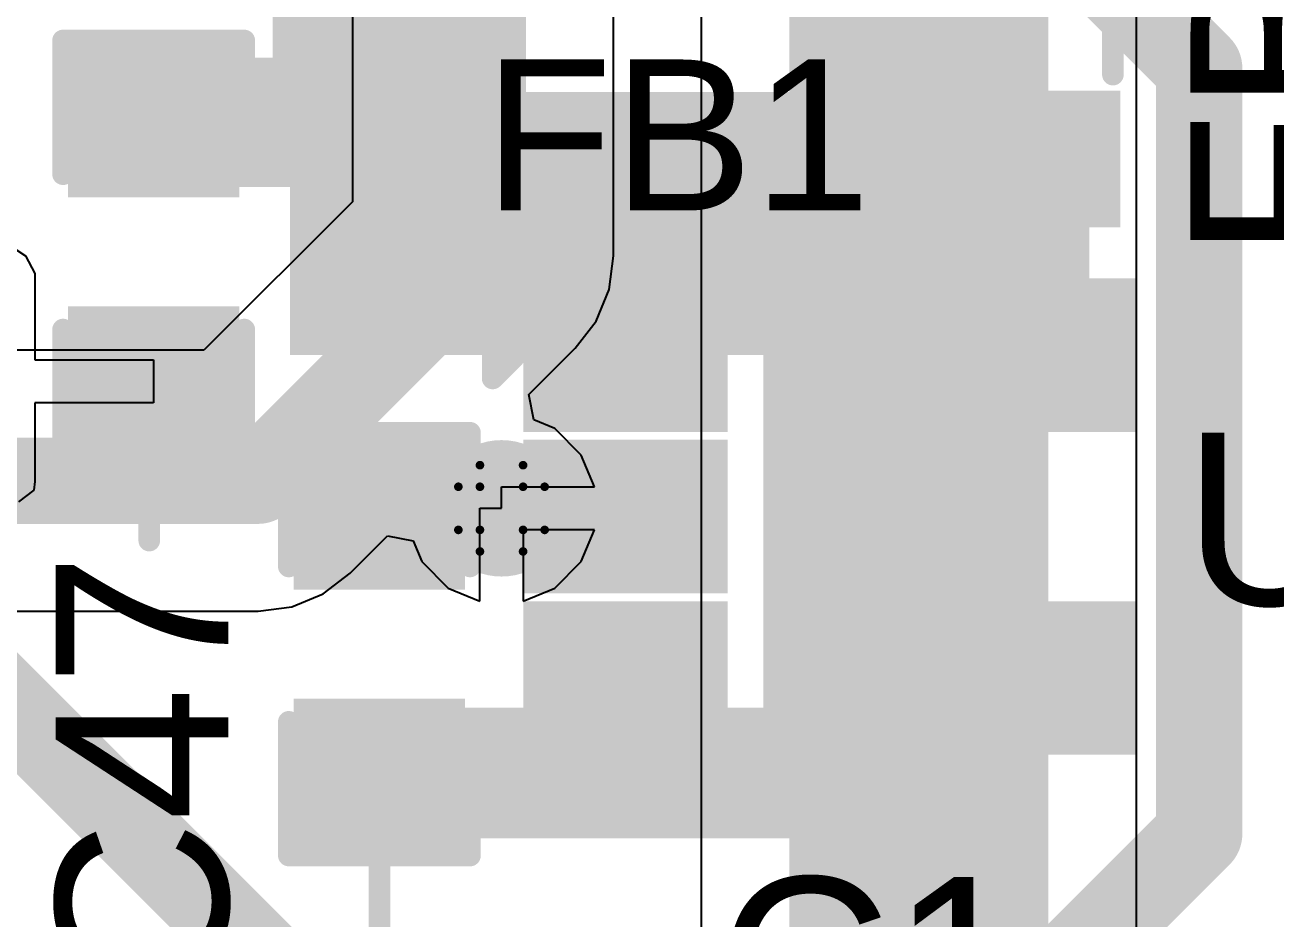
# Model space of a CAD drawing. Header units: millimetres. Extents: x -2.4 to 8.6, y -1 to 5.2.
# Drawn here: x -0.1971 to 0.0928, y 0.4753 to 0.6825 of the extents above; entities that cross this region are included whole.
import ezdxf

# ---------------------------------------------------------------- set-up
doc = ezdxf.new("R2010")
doc.units = ezdxf.units.MM
doc.header["$MEASUREMENT"] = 0
for name, color, linetype in [('BottomLayer', 5, 'Continuous'), ('BottomSolder', 6, 'Continuous'), ('DrillDrawing', 1, 'Continuous'), ('Mechanical2', 216, 'Continuous'), ('TopLayer', 1, 'Continuous'), ('TopOverlay', 2, 'Continuous'), ('TopPaste', 8, 'Continuous'), ('TopSolder', 216, 'Continuous'), ('ViaHoleLayer', 16, 'Continuous')]:
    doc.layers.add(name, color=color, linetype=linetype)
doc.styles.add('Arial', font='', dxfattribs={"height": 0.2})
doc.styles.get('Arial').set_extended_font_data('Arial')

# ---------------------------------------------------------------- blocks, each defined once
blk = doc.blocks.new('C___0603_3')
at = {"layer": 'TopLayer'}
for points in [[(-0.015, 0.0175), (-0.015, -0.0175), (-0.045, -0.0175), (-0.045, 0.0175)], [(0.045, 0.0175), (0.045, -0.0175), (0.015, -0.0175), (0.015, 0.0175)]]:
    blk.add_hatch(color=1, dxfattribs=at).paths.add_polyline_path(points)
at = {"layer": 'TopPaste'}
for points in [[(-0.015, 0.0175), (-0.015, -0.0175), (-0.045, -0.0175), (-0.045, 0.0175)], [(0.045, 0.0175), (0.045, -0.0175), (0.015, -0.0175), (0.015, 0.0175)]]:
    blk.add_hatch(color=8, dxfattribs=at).paths.add_polyline_path(points)
at = {"layer": 'TopSolder'}
for points in [[(-0.01264, 0.01986), (-0.01264, -0.01986), (-0.04736, -0.01986), (-0.04736, 0.01986)], [(0.04736, 0.01986), (0.04736, -0.01986), (0.01264, -0.01986), (0.01264, 0.01986)]]:
    blk.add_hatch(color=216, dxfattribs=at).paths.add_polyline_path(points)
at = {"layer": 'TopOverlay', "const_width": 0.005}
for points in [[(-0.049, -0.021), (-0.049, 0.021)], [(-0.018, 0.021), (-0.049, 0.021)], [(0.049, 0.021), (0.018, 0.021)], [(0.049, -0.021), (0.049, 0.021)], [(-0.018, -0.021), (-0.049, -0.021)], [(0.049, -0.021), (0.018, -0.021)]]:
    blk.add_lwpolyline(points, dxfattribs=at)
at = {"layer": 'TopOverlay', "const_width": 0.0025}
for points in [[(-0.05025, 0.021, 1), (-0.04775, 0.021, 1)], [(-0.05025, 0.021, 1), (-0.04775, 0.021, 1)], [(-0.01925, 0.021, 1), (-0.01675, 0.021, 1)], [(0.01675, 0.021, 1), (0.01925, 0.021, 1)], [(0.04775, 0.021, 1), (0.05025, 0.021, 1)], [(0.04775, 0.021, 1), (0.05025, 0.021, 1)], [(-0.05025, -0.021, 1), (-0.04775, -0.021, 1)], [(-0.05025, -0.021, 1), (-0.04775, -0.021, 1)], [(-0.01925, -0.021, 1), (-0.01675, -0.021, 1)], [(0.01675, -0.021, 1), (0.01925, -0.021, 1)], [(0.04775, -0.021, 1), (0.05025, -0.021, 1)], [(0.04775, -0.021, 1), (0.05025, -0.021, 1)]]:
    blk.add_lwpolyline(points, format="xyb", close=True, dxfattribs=at)
blk = doc.blocks.new('IND_0603__1608_M_______7')
at = {"layer": 'TopLayer'}
for points in [[(-0.03937, 0.01575), (-0.01575, 0.01575), (-0.01575, -0.01575), (-0.03937, -0.01575)], [(0.01575, 0.01575), (0.03937, 0.01575), (0.03937, -0.01575), (0.01575, -0.01575)]]:
    blk.add_hatch(color=1, dxfattribs=at).paths.add_polyline_path(points)
at = {"layer": 'TopPaste'}
for points in [[(-0.03937, 0.01575), (-0.01575, 0.01575), (-0.01575, -0.01575), (-0.03937, -0.01575)], [(0.01575, 0.01575), (0.03937, 0.01575), (0.03937, -0.01575), (0.01575, -0.01575)]]:
    blk.add_hatch(color=8, dxfattribs=at).paths.add_polyline_path(points)
at = {"layer": 'TopSolder'}
for points in [[(-0.04337, 0.01975), (-0.01175, 0.01975), (-0.01175, -0.01975), (-0.04337, -0.01975)], [(0.01175, 0.01975), (0.04337, 0.01975), (0.04337, -0.01975), (0.01175, -0.01975)]]:
    blk.add_hatch(color=216, dxfattribs=at).paths.add_polyline_path(points)
at = {"layer": 'TopOverlay', "const_width": 0.005}
for points in [[(0.009, 0.018), (-0.008, 0.018)], [(0.009, -0.018), (-0.008, -0.018)]]:
    blk.add_lwpolyline(points, dxfattribs=at)
at = {"layer": 'TopOverlay', "const_width": 0.0025}
for points in [[(-0.00925, 0.018, 1), (-0.00675, 0.018, 1)], [(0.00775, 0.018, 1), (0.01025, 0.018, 1)], [(-0.00925, -0.018, 1), (-0.00675, -0.018, 1)], [(0.00775, -0.018, 1), (0.01025, -0.018, 1)]]:
    blk.add_lwpolyline(points, format="xyb", close=True, dxfattribs=at)
blk = doc.blocks.new('SOT_25_5_11')
at = {"layer": 'TopLayer'}
for points in [[(-0.06693, 0.05118), (-0.02756, 0.05118), (-0.02756, 0.02362), (-0.06693, 0.02362)], [(0.02756, 0.05118), (0.06693, 0.05118), (0.06693, 0.02362), (0.02756, 0.02362)], [(-0.06693, 0.01378), (-0.02756, 0.01378), (-0.02756, -0.01378), (-0.06693, -0.01378)], [(-0.06693, -0.02362), (-0.02756, -0.02362), (-0.02756, -0.05118), (-0.06693, -0.05118)], [(0.02756, -0.02362), (0.06693, -0.02362), (0.06693, -0.05118), (0.02756, -0.05118)]]:
    blk.add_hatch(color=1, dxfattribs=at).paths.add_polyline_path(points)
at = {"layer": 'TopPaste'}
for points in [[(-0.06693, 0.05118), (-0.02756, 0.05118), (-0.02756, 0.02362), (-0.06693, 0.02362)], [(0.02756, 0.05118), (0.06693, 0.05118), (0.06693, 0.02362), (0.02756, 0.02362)], [(-0.06693, 0.01378), (-0.02756, 0.01378), (-0.02756, -0.01378), (-0.06693, -0.01378)], [(-0.06693, -0.02362), (-0.02756, -0.02362), (-0.02756, -0.05118), (-0.06693, -0.05118)], [(0.02756, -0.02362), (0.06693, -0.02362), (0.06693, -0.05118), (0.02756, -0.05118)]]:
    blk.add_hatch(color=8, dxfattribs=at).paths.add_polyline_path(points)
at = {"layer": 'TopSolder'}
for points in [[(-0.07093, 0.05518), (-0.02356, 0.05518), (-0.02356, 0.01962), (-0.07093, 0.01962)], [(0.02356, 0.05518), (0.07093, 0.05518), (0.07093, 0.01962), (0.02356, 0.01962)], [(-0.07093, 0.01778), (-0.02356, 0.01778), (-0.02356, -0.01778), (-0.07093, -0.01778)], [(-0.07093, -0.01962), (-0.02356, -0.01962), (-0.02356, -0.05518), (-0.07093, -0.05518)], [(0.02356, -0.01962), (0.07093, -0.01962), (0.07093, -0.05518), (0.02356, -0.05518)]]:
    blk.add_hatch(color=216, dxfattribs=at).paths.add_polyline_path(points)
at = {"layer": 'TopOverlay', "const_width": 0.005}
for points in [[(-0.03, 0.056), (-0.03, 0.061)], [(-0.03, 0.061), (0.03, 0.061)], [(0.03, 0.056), (0.03, 0.061)], [(-0.078, 0.032), (-0.078, 0.042)], [(-0.078, 0.042), (-0.073, 0.037)], [(-0.078, 0.032), (-0.073, 0.037)], [(-0.03, -0.061), (-0.03, -0.056)], [(0.03, -0.061), (0.03, -0.056)], [(-0.03, -0.061), (0.03, -0.061)]]:
    blk.add_lwpolyline(points, dxfattribs=at)
at = {"layer": 'TopOverlay', "const_width": 0.0025}
for points in [[(-0.03125, 0.061, 1), (-0.02875, 0.061, 1)], [(-0.03125, 0.061, 1), (-0.02875, 0.061, 1)], [(0.02875, 0.061, 1), (0.03125, 0.061, 1)], [(0.02875, 0.061, 1), (0.03125, 0.061, 1)], [(-0.03125, 0.056, 1), (-0.02875, 0.056, 1)], [(0.02875, 0.056, 1), (0.03125, 0.056, 1)], [(-0.07925, 0.042, 1), (-0.07675, 0.042, 1)], [(-0.07925, 0.042, 1), (-0.07675, 0.042, 1)], [(-0.07425, 0.037, 1), (-0.07175, 0.037, 1)], [(-0.07425, 0.037, 1), (-0.07175, 0.037, 1)], [(-0.07925, 0.032, 1), (-0.07675, 0.032, 1)], [(-0.07925, 0.032, 1), (-0.07675, 0.032, 1)], [(-0.03125, -0.056, 1), (-0.02875, -0.056, 1)], [(0.02875, -0.056, 1), (0.03125, -0.056, 1)], [(-0.03125, -0.061, 1), (-0.02875, -0.061, 1)], [(-0.03125, -0.061, 1), (-0.02875, -0.061, 1)], [(0.02875, -0.061, 1), (0.03125, -0.061, 1)], [(0.02875, -0.061, 1), (0.03125, -0.061, 1)]]:
    blk.add_lwpolyline(points, format="xyb", close=True, dxfattribs=at)
blk = doc.blocks.new('IND_0603__1608_M_______30')
at = {"layer": 'TopLayer'}
for points in [[(-0.03937, 0.01575), (-0.01575, 0.01575), (-0.01575, -0.01575), (-0.03937, -0.01575)], [(0.01575, 0.01575), (0.03937, 0.01575), (0.03937, -0.01575), (0.01575, -0.01575)]]:
    blk.add_hatch(color=1, dxfattribs=at).paths.add_polyline_path(points)
at = {"layer": 'TopPaste'}
for points in [[(-0.03937, 0.01575), (-0.01575, 0.01575), (-0.01575, -0.01575), (-0.03937, -0.01575)], [(0.01575, 0.01575), (0.03937, 0.01575), (0.03937, -0.01575), (0.01575, -0.01575)]]:
    blk.add_hatch(color=8, dxfattribs=at).paths.add_polyline_path(points)
at = {"layer": 'TopSolder'}
for points in [[(-0.04337, 0.01975), (-0.01175, 0.01975), (-0.01175, -0.01975), (-0.04337, -0.01975)], [(0.01175, 0.01975), (0.04337, 0.01975), (0.04337, -0.01975), (0.01175, -0.01975)]]:
    blk.add_hatch(color=216, dxfattribs=at).paths.add_polyline_path(points)
at = {"layer": 'TopOverlay', "const_width": 0.005}
for points in [[(-0.008, 0.018), (0.009, 0.018)], [(-0.008, -0.018), (0.009, -0.018)]]:
    blk.add_lwpolyline(points, dxfattribs=at)
at = {"layer": 'TopOverlay', "const_width": 0.0025}
for points in [[(-0.00925, 0.018, 1), (-0.00675, 0.018, 1)], [(0.00775, 0.018, 1), (0.01025, 0.018, 1)], [(-0.00925, -0.018, 1), (-0.00675, -0.018, 1)], [(0.00775, -0.018, 1), (0.01025, -0.018, 1)]]:
    blk.add_lwpolyline(points, format="xyb", close=True, dxfattribs=at)
blk = doc.blocks.new('C___0603_76')
at = {"layer": 'TopLayer'}
for points in [[(-0.015, 0.0175), (-0.015, -0.0175), (-0.045, -0.0175), (-0.045, 0.0175)], [(0.045, 0.0175), (0.045, -0.0175), (0.015, -0.0175), (0.015, 0.0175)]]:
    blk.add_hatch(color=1, dxfattribs=at).paths.add_polyline_path(points)
at = {"layer": 'TopPaste'}
for points in [[(-0.015, 0.0175), (-0.015, -0.0175), (-0.045, -0.0175), (-0.045, 0.0175)], [(0.045, 0.0175), (0.045, -0.0175), (0.015, -0.0175), (0.015, 0.0175)]]:
    blk.add_hatch(color=8, dxfattribs=at).paths.add_polyline_path(points)
at = {"layer": 'TopSolder'}
for points in [[(-0.01264, 0.01986), (-0.01264, -0.01986), (-0.04736, -0.01986), (-0.04736, 0.01986)], [(0.04736, 0.01986), (0.04736, -0.01986), (0.01264, -0.01986), (0.01264, 0.01986)]]:
    blk.add_hatch(color=216, dxfattribs=at).paths.add_polyline_path(points)
at = {"layer": 'TopOverlay', "const_width": 0.005}
for points in [[(-0.049, 0.021), (-0.049, -0.021)], [(-0.049, 0.021), (-0.018, 0.021)], [(0.018, 0.021), (0.049, 0.021)], [(0.049, 0.021), (0.049, -0.021)], [(-0.049, -0.021), (-0.018, -0.021)], [(0.018, -0.021), (0.049, -0.021)]]:
    blk.add_lwpolyline(points, dxfattribs=at)
at = {"layer": 'TopOverlay', "const_width": 0.0025}
for points in [[(-0.05025, 0.021, 1), (-0.04775, 0.021, 1)], [(-0.05025, 0.021, 1), (-0.04775, 0.021, 1)], [(-0.01925, 0.021, 1), (-0.01675, 0.021, 1)], [(0.01675, 0.021, 1), (0.01925, 0.021, 1)], [(0.04775, 0.021, 1), (0.05025, 0.021, 1)], [(0.04775, 0.021, 1), (0.05025, 0.021, 1)], [(-0.05025, -0.021, 1), (-0.04775, -0.021, 1)], [(-0.05025, -0.021, 1), (-0.04775, -0.021, 1)], [(-0.01925, -0.021, 1), (-0.01675, -0.021, 1)], [(0.01675, -0.021, 1), (0.01925, -0.021, 1)], [(0.04775, -0.021, 1), (0.05025, -0.021, 1)], [(0.04775, -0.021, 1), (0.05025, -0.021, 1)]]:
    blk.add_lwpolyline(points, format="xyb", close=True, dxfattribs=at)

msp = doc.modelspace()

# ---------------------------------------------------------------- hatches: boundary and pattern name
at = {"layer": 'BottomLayer'}
h = msp.add_hatch(color=5, dxfattribs=at)
edge = h.paths.add_edge_path()
edge.add_arc((-0.0867, 0.57048), 0.01181, 0, 360)
at = {"layer": 'BottomSolder'}
h = msp.add_hatch(color=6, dxfattribs=at)
edge = h.paths.add_edge_path()
edge.add_arc((-0.0867, 0.57048), 0.01581, 0, 360)
at = {"layer": 'TopLayer'}
for points in [[(-0.13575, 0.642), (-0.101, 0.642), (-0.101, 0.69225), (-0.13575, 0.69225)], [(-0.18482, 0.64492), (-0.101, 0.64492), (-0.101, 0.67492), (-0.18482, 0.67492)], [(-0.13575, 0.60598), (-0.011, 0.60598), (-0.011, 0.667), (-0.13575, 0.667)], [(-0.115, 0.494), (-0.011, 0.494), (-0.011, 0.52426), (-0.115, 0.52426)]]:
    msp.add_hatch(color=1, dxfattribs=at).paths.add_polyline_path(points)
h = msp.add_hatch(color=1, dxfattribs=at)
edge = h.paths.add_edge_path()
edge.add_arc((-0.0867, 0.57048), 0.01181, 0, 360)
at = {"layer": 'TopSolder'}
h = msp.add_hatch(color=216, dxfattribs=at)
edge = h.paths.add_edge_path()
edge.add_arc((-0.0867, 0.57048), 0.01581, 0, 360)
at = {"layer": 'ViaHoleLayer'}
h = msp.add_hatch(color=16, dxfattribs=at)
edge = h.paths.add_edge_path()
edge.add_arc((-0.0867, 0.57048), 0.00591, 0, 360)

# ---------------------------------------------------------------- linework, layer by layer
at = {"layer": 'BottomLayer'}
for p, q in [((-0.06074, 0.629), (-0.06074, 0.7191)), ((-0.04043, 0.7192), (-0.04043, 0.25)), ((0.06043, 0.25), (0.06043, 0.71711)), ((-0.12126, 0.69081), (-0.12126, 0.64153)), ((-0.12126, 0.64153), (-0.15567, 0.60713)), ((-0.06177, 0.62117), (-0.06074, 0.629)), ((-0.06074, 0.629), (-0.06074, 0.629)), ((-0.0648, 0.61387), (-0.06177, 0.62117)), ((-0.0696, 0.6076), (-0.0648, 0.61387)), ((-0.15567, 0.60713), (-0.2501, 0.60713)), ((-0.08034, 0.59687), (-0.0696, 0.6076)), ((-0.07917, 0.59097), (-0.08034, 0.59687)), ((-0.07435, 0.58897), (-0.07917, 0.59097)), ((-0.06821, 0.58284), (-0.07435, 0.58897)), ((-0.06517, 0.57548), (-0.06821, 0.58284)), ((-0.0867, 0.57048), (-0.0867, 0.57548)), ((-0.0867, 0.57548), (-0.06517, 0.57548)), ((-0.0917, 0.54895), (-0.0917, 0.57048)), ((-0.0917, 0.57048), (-0.0867, 0.57048)), ((-0.06517, 0.56548), (-0.0817, 0.56548)), ((-0.0817, 0.56548), (-0.0817, 0.54895)), ((-0.06821, 0.55813), (-0.06517, 0.56548)), ((-0.12174, 0.55547), (-0.11309, 0.56412)), ((-0.11309, 0.56412), (-0.10719, 0.56295)), ((-0.10719, 0.56295), (-0.1052, 0.55813)), ((-0.1052, 0.55813), (-0.09906, 0.55199)), ((-0.07435, 0.55199), (-0.06821, 0.55813)), ((-0.128, 0.55066), (-0.12174, 0.55547)), ((-0.09906, 0.55199), (-0.0917, 0.54895)), ((-0.0817, 0.54895), (-0.07435, 0.55199)), ((-0.1353, 0.54764), (-0.128, 0.55066)), ((-0.2501, 0.54661), (-0.14313, 0.54661)), ((-0.14313, 0.54661), (-0.1353, 0.54764))]:
    msp.add_line(p, q, dxfattribs=at)
for points, const_width in [([(0.01, 0.25), (0.01, 0.738)], 0.06), ([(-0.091, 0.629), (-0.091, 0.751)], 0.02), ([(-0.14313, 0.57687), (-0.091, 0.629)], 0.02), ([(-0.29433, 0.57687), (-0.14313, 0.57687)], 0.02)]:
    msp.add_lwpolyline(points, dxfattribs=dict(at, const_width=const_width))
at = {"layer": 'BottomLayer', "const_width": 0.01}
for points in [[(-0.096, 0.629, 1), (-0.086, 0.629, 1)], [(-0.096, 0.629, 1), (-0.086, 0.629, 1)], [(-0.14813, 0.57687, 1), (-0.13813, 0.57687, 1)], [(-0.14813, 0.57687, 1), (-0.13813, 0.57687, 1)]]:
    msp.add_lwpolyline(points, format="xyb", close=True, dxfattribs=at)
at = {"layer": 'DrillDrawing', "const_width": 0.002}
for points in [[(-0.0917, 0.57548), (-0.0917, 0.58048)], [(-0.0917, 0.58048), (-0.0817, 0.58048)], [(-0.0817, 0.57548), (-0.0817, 0.58048)], [(-0.0967, 0.56548), (-0.0967, 0.57548)], [(-0.0967, 0.57548), (-0.0917, 0.57548)], [(-0.0817, 0.57548), (-0.0767, 0.57548)], [(-0.0767, 0.56548), (-0.0767, 0.57548)], [(-0.0967, 0.56548), (-0.0917, 0.56548)], [(-0.0917, 0.56048), (-0.0917, 0.56548)], [(-0.0817, 0.56548), (-0.0767, 0.56548)], [(-0.0817, 0.56048), (-0.0817, 0.56548)], [(-0.0917, 0.56048), (-0.0817, 0.56048)]]:
    msp.add_lwpolyline(points, dxfattribs=at)
at = {"layer": 'DrillDrawing', "const_width": 0.001}
for points in [[(-0.0922, 0.58048, 1), (-0.0912, 0.58048, 1)], [(-0.0922, 0.58048, 1), (-0.0912, 0.58048, 1)], [(-0.0822, 0.58048, 1), (-0.0812, 0.58048, 1)], [(-0.0822, 0.58048, 1), (-0.0812, 0.58048, 1)], [(-0.0972, 0.57548, 1), (-0.0962, 0.57548, 1)], [(-0.0972, 0.57548, 1), (-0.0962, 0.57548, 1)], [(-0.0922, 0.57548, 1), (-0.0912, 0.57548, 1)], [(-0.0922, 0.57548, 1), (-0.0912, 0.57548, 1)], [(-0.0822, 0.57548, 1), (-0.0812, 0.57548, 1)], [(-0.0822, 0.57548, 1), (-0.0812, 0.57548, 1)], [(-0.0772, 0.57548, 1), (-0.0762, 0.57548, 1)], [(-0.0772, 0.57548, 1), (-0.0762, 0.57548, 1)], [(-0.0972, 0.56548, 1), (-0.0962, 0.56548, 1)], [(-0.0972, 0.56548, 1), (-0.0962, 0.56548, 1)], [(-0.0922, 0.56548, 1), (-0.0912, 0.56548, 1)], [(-0.0922, 0.56548, 1), (-0.0912, 0.56548, 1)], [(-0.0822, 0.56548, 1), (-0.0812, 0.56548, 1)], [(-0.0822, 0.56548, 1), (-0.0812, 0.56548, 1)], [(-0.0772, 0.56548, 1), (-0.0762, 0.56548, 1)], [(-0.0772, 0.56548, 1), (-0.0762, 0.56548, 1)], [(-0.0922, 0.56048, 1), (-0.0912, 0.56048, 1)], [(-0.0922, 0.56048, 1), (-0.0912, 0.56048, 1)], [(-0.0822, 0.56048, 1), (-0.0812, 0.56048, 1)], [(-0.0822, 0.56048, 1), (-0.0812, 0.56048, 1)]]:
    msp.add_lwpolyline(points, format="xyb", close=True, dxfattribs=at)
at = {"layer": 'Mechanical2', "const_width": 0.01}
msp.add_lwpolyline([(1.33424, 2.13536, -6.230382), (0.47179, 2.13624)], format="xyb", dxfattribs=at)
at = {"layer": 'TopLayer'}
for p, q in [((-0.19924, 0.6305), (-0.19701, 0.62901)), ((-0.19701, 0.62901), (-0.19482, 0.62492)), ((-0.19482, 0.62492), (-0.19482, 0.60492)), ((-0.19482, 0.60492), (-0.16732, 0.60492)), ((-0.16732, 0.60492), (-0.16732, 0.59492)), ((-0.16732, 0.59492), (-0.19482, 0.59492)), ((-0.19482, 0.59492), (-0.19482, 0.57672)), ((-0.19511, 0.5747), (-0.19861, 0.572)), ((-0.19482, 0.57672), (-0.19511, 0.5747))]:
    msp.add_line(p, q, dxfattribs=at)
for points, const_width in [([(0.04094, 0.70656), (0.075, 0.6725)], 0.02), ([(0.075, 0.495), (0.075, 0.6725)], 0.02), ([(-0.011, 0.509), (-0.011, 0.652)], 0.03), ([(0.037, 0.60649), (0.037, 0.63963)], 0.025), ([(-0.05898, 0.605), (-0.05799, 0.60598)], 0.015), ([(0.0365, 0.60598), (0.037, 0.60649)], 0.015), ([(0.0365, 0.60598), (0.03748, 0.605)], 0.015), ([(-0.16732, 0.59992), (-0.16504, 0.59992)], 0.01), ([(-0.125, 0.579), (-0.115, 0.569)], 0.01), ([(-0.115, 0.569), (-0.11352, 0.57048)], 0.02), ([(-0.11352, 0.57048), (-0.0867, 0.57048)], 0.02), ([(-0.0867, 0.57048), (-0.05989, 0.57048)], 0.02), ([(-0.05989, 0.57048), (-0.05799, 0.56858)], 0.02), ([(-0.2155, 0.5395), (-0.121, 0.445)], 0.02), ([(0.025, 0.445), (0.075, 0.495)], 0.02)]:
    msp.add_lwpolyline(points, dxfattribs=dict(at, const_width=const_width))
for points, const_width in [([(0.07, 0.6725, 1), (0.08, 0.6725, 1)], 0.01), ([(0.07, 0.6725, 1), (0.08, 0.6725, 1)], 0.01), ([(-0.0185, 0.652, 1), (-0.0035, 0.652, 1)], 0.015), ([(0.03075, 0.63963, 1), (0.04325, 0.63963, 1)], 0.0125), ([(0.03075, 0.60649, 1), (0.04325, 0.60649, 1)], 0.0125), ([(-0.06273, 0.605, 1), (-0.05523, 0.605, 1)], 0.0075), ([(-0.06174, 0.60598, 1), (-0.05424, 0.60598, 1)], 0.0075), ([(0.03275, 0.60598, 1), (0.04025, 0.60598, 1)], 0.0075), ([(0.03275, 0.60598, 1), (0.04025, 0.60598, 1)], 0.0075), ([(0.03325, 0.60649, 1), (0.04075, 0.60649, 1)], 0.0075), ([(0.03373, 0.605, 1), (0.04123, 0.605, 1)], 0.0075), ([(-0.16982, 0.59992, 1), (-0.16482, 0.59992, 1)], 0.005), ([(-0.16754, 0.59992, 1), (-0.16254, 0.59992, 1)], 0.005), ([(-0.1275, 0.579, 1), (-0.1225, 0.579, 1)], 0.005), ([(-0.11852, 0.57048, 1), (-0.10852, 0.57048, 1)], 0.01), ([(-0.11852, 0.57048, 1), (-0.10852, 0.57048, 1)], 0.01), ([(-0.0917, 0.57048, 1), (-0.0817, 0.57048, 1)], 0.01), ([(-0.0917, 0.57048, 1), (-0.0817, 0.57048, 1)], 0.01), ([(-0.06489, 0.57048, 1), (-0.05489, 0.57048, 1)], 0.01), ([(-0.06489, 0.57048, 1), (-0.05489, 0.57048, 1)], 0.01), ([(-0.12, 0.569, 1), (-0.11, 0.569, 1)], 0.01), ([(-0.06299, 0.56858, 1), (-0.05299, 0.56858, 1)], 0.01), ([(-0.1175, 0.569, 1), (-0.1125, 0.569, 1)], 0.005), ([(-0.0185, 0.509, 1), (-0.0035, 0.509, 1)], 0.015), ([(0.07, 0.495, 1), (0.08, 0.495, 1)], 0.01), ([(0.07, 0.495, 1), (0.08, 0.495, 1)], 0.01)]:
    msp.add_lwpolyline(points, format="xyb", close=True, dxfattribs=dict(at, const_width=const_width))
at = {"layer": 'TopOverlay', "const_width": 0.005}
for points in [[(-0.123, 0.649), (-0.123, 0.663)], [(-0.123, 0.649), (-0.101, 0.649)], [(-0.16834, 0.563), (-0.16834, 0.57992)], [(-0.115, 0.465), (-0.115, 0.49)]]:
    msp.add_lwpolyline(points, dxfattribs=at)
at = {"layer": 'TopOverlay', "const_width": 0.0025}
for points in [[(-0.12425, 0.663, 1), (-0.12175, 0.663, 1)], [(-0.12425, 0.649, 1), (-0.12175, 0.649, 1)], [(-0.12425, 0.649, 1), (-0.12175, 0.649, 1)], [(-0.10225, 0.649, 1), (-0.09975, 0.649, 1)], [(-0.16959, 0.57992, 1), (-0.16709, 0.57992, 1)], [(-0.16959, 0.563, 1), (-0.16709, 0.563, 1)], [(-0.11625, 0.49, 1), (-0.11375, 0.49, 1)]]:
    msp.add_lwpolyline(points, format="xyb", close=True, dxfattribs=at)

# ---------------------------------------------------------------- block references
for name, p, rotation in [('IND_0603__1608_M_______7', (-0.12, 0.708), 270), ('IND_0603__1608_M_______30', (0.037, 0.679), 90), ('C___0603_3', (-0.16732, 0.62992), 270), ('C___0603_76', (-0.115, 0.539), 90)]:
    msp.add_blockref(name, p, dxfattribs=dict(rotation=rotation))
msp.add_blockref('SOT_25_5_11', (-0.01075, 0.56858))

# ---------------------------------------------------------------- texts
at = {"layer": 'TopOverlay', "style": 'Arial'}
for s, p in [('FB2', (0.11298, 0.62812)), ('C47', (-0.15001, 0.45768))]:
    msp.add_text(s, height=0.04, rotation=90, dxfattribs=at).set_placement(p)
for s, height, p in [('FB1', 0.035, (-0.09082, 0.63951)), ('U1', 0.04, (0.07134, 0.54801)), ('C1', 0.04, (-0.03666, 0.44501))]:
    msp.add_text(s, height=height, dxfattribs=at).set_placement(p)

doc.saveas('drawing.dxf')
